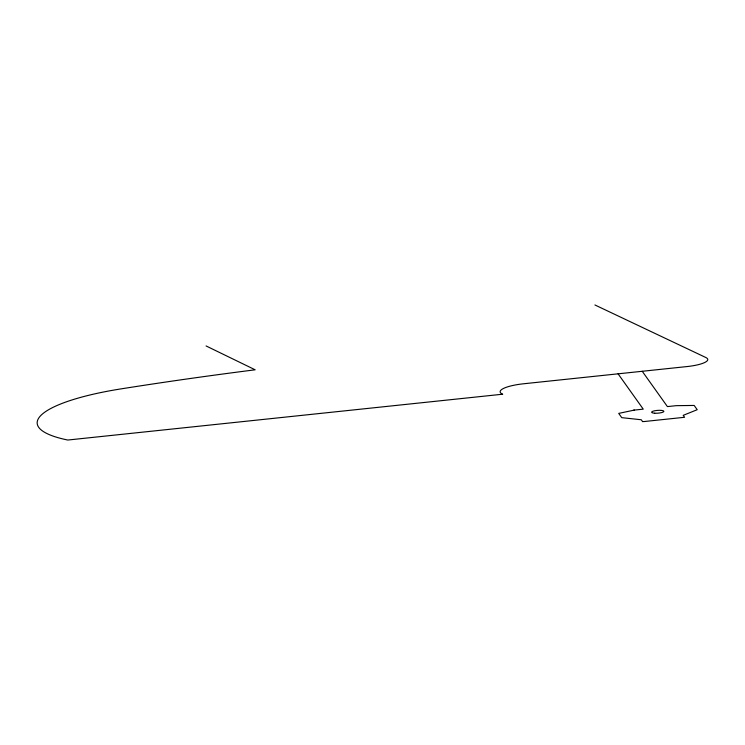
<?xml version="1.0" encoding="UTF-8"?>
<svg xmlns="http://www.w3.org/2000/svg" width="745" height="745" viewBox="0 0 745 745"><rect width="100%" height="100%" fill="white"/><g stroke="black" fill="none" stroke-linecap="round" stroke-linejoin="round"><path stroke-width="1.12" d="M634.377 410.076L618.713 413.391L621.749 417.656L641.277 419.761L642.656 421.698M633.613 410.16L643.252 409.145L618.08 373.822M643.419 421.614L684.581 417.284L683.202 415.347L697.208 409.703L694.172 405.448L676.292 405.662L667.418 406.593L642.237 371.28M594.92 304.966L705.832 357.516A24.511 5.597 -4.2 0 1 687.067 366.559L523.688 383.768A27.9 6.37 -4.2 0 0 502.689 394.207L67.795 440.034A131.632 30.061 -4.2 0 1 121.146 388.862A1135.007 259.176 -4.2 0 1 255.162 369.799L206.067 345.941M654.697 413.224A6.183 1.415 -4.2 0 0 663.888 411.333A6.183 1.415 -4.2 0 0 654.566 410.784A6.183 1.415 -4.2 0 0 654.697 413.224"/></g></svg>
